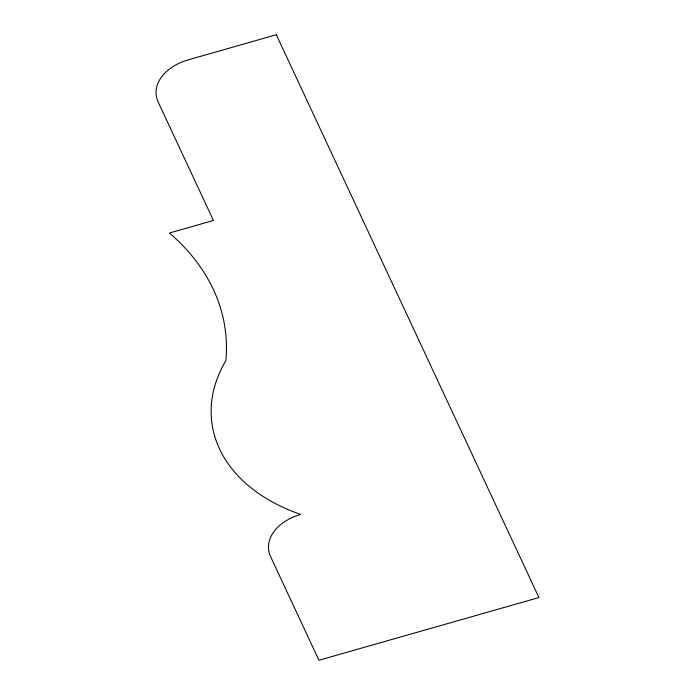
<?xml version="1.0" encoding="UTF-8"?>
<svg xmlns="http://www.w3.org/2000/svg" width="695" height="695" viewBox="0 0 695 695"><rect width="100%" height="100%" fill="white"/><g stroke="black" fill="none" stroke-linecap="round" stroke-linejoin="round"><path stroke-width="1.04" d="M276.323 34.75L188.328 59.831A46.313 31.883 -7.3 0 0 158.147 101.983L213.435 220.471L169.432 233.007A285.932 196.824 -7.3 0 1 225.875 360.653A182.898 125.899 -7.3 0 0 300.744 514.413A46.313 31.883 -7.3 0 0 270.564 556.573L318.935 660.25L538.929 597.561L276.323 34.75"/></g></svg>
